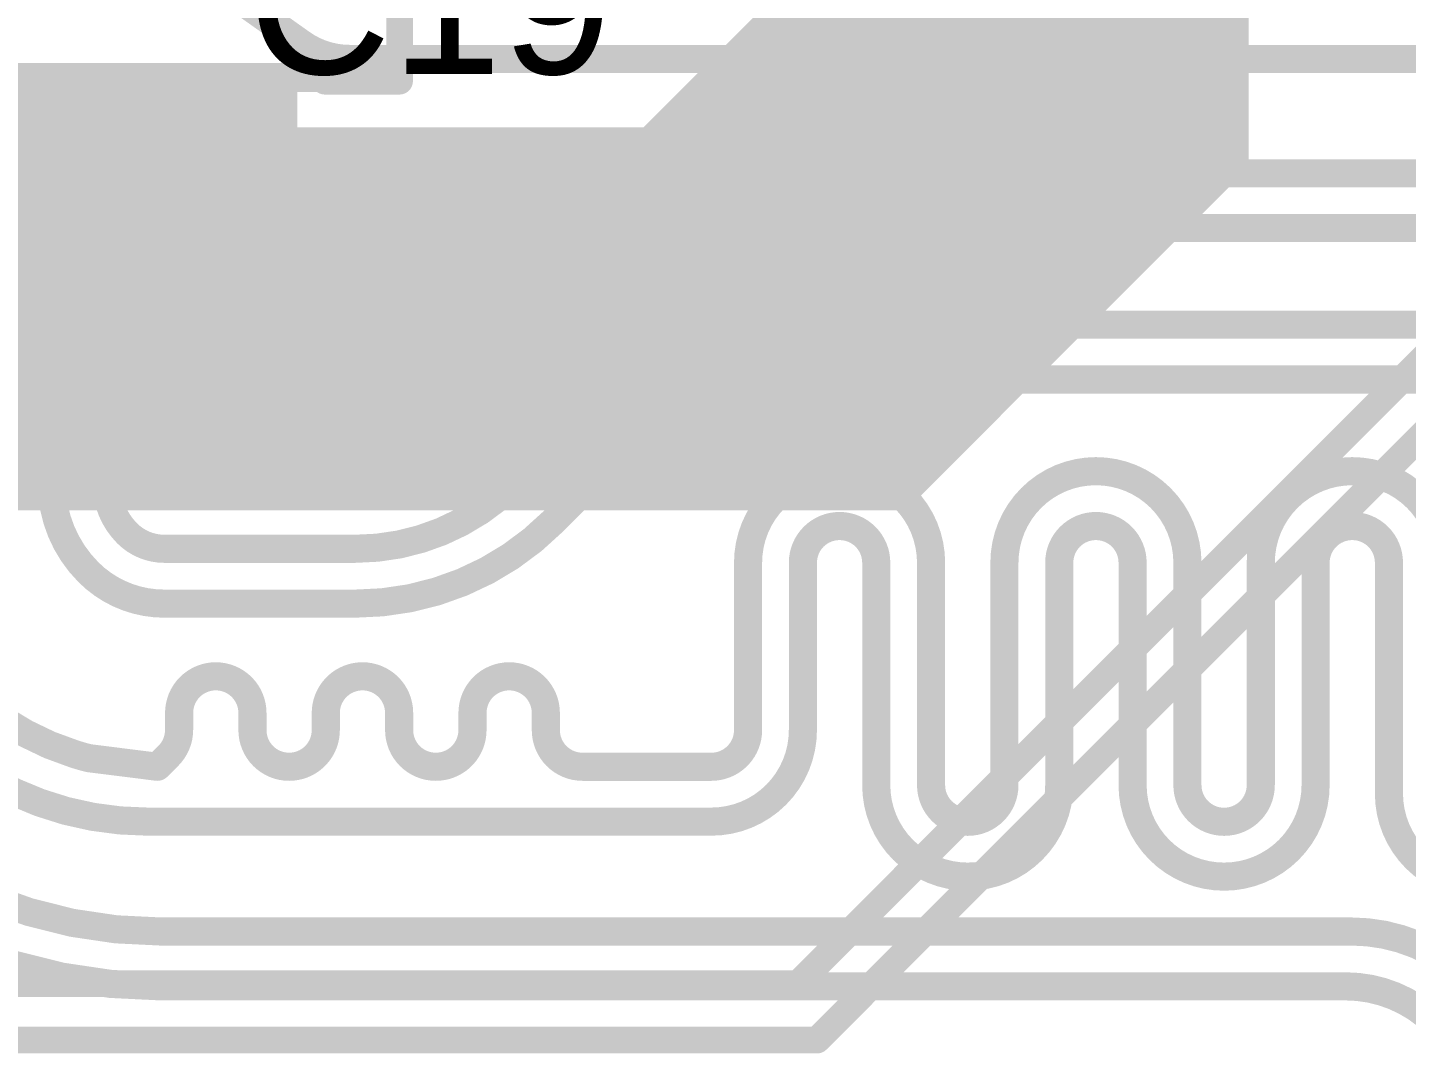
# Model space of a CAD drawing. Header units: inches. Extents: x -0.1 to 94.8, y -0.8 to 67.1.
# Drawn here: x 43.79 to 51.54, y 38.52 to 44.31 of the extents above; entities that cross this region are included whole.
import ezdxf

# ---------------------------------------------------------------- set-up
doc = ezdxf.new("R2010")
doc.units = ezdxf.units.IN
for name, color, linetype in [('Board Layer Stack Bottom Overlay', 54, 'Continuous'), ('Board Layer Stack Bottom Solder', 6, 'Continuous'), ('Bottom Layer', 5, 'Continuous'), ('Bottom Paste', 16, 'Continuous'), ('Mechanical 13', 56, 'Continuous'), ('Top Layer', 1, 'Continuous'), ('Top Overlay', 2, 'Continuous')]:
    doc.layers.add(name, color=color, linetype=linetype)
doc.styles.add('Arial', font='', dxfattribs={"height": 0.2})
doc.styles.get('Arial').set_extended_font_data('Arial')

# ---------------------------------------------------------------- blocks, each defined once
blk = doc.blocks.new('LQFP128_14_14_____________B_103')
at = {"layer": 'Board Layer Stack Bottom Solder'}
for points in [[(4.77340041, -6.8983987), (5.22659991, -6.8983987), (5.22659991, -9.101599779999999), (4.77340041, -9.101599779999999)], [(5.17339961, -6.8983987), (5.62659911, -6.8983987), (5.62659911, -9.101599779999999), (5.17339961, -9.101599779999999)], [(5.573401349999999, -6.8983987), (6.026600849999999, -6.8983987), (6.026600849999999, -9.101599779999999), (5.573401349999999, -9.101599779999999)], [(5.97340055, -6.8983987), (6.426600049999999, -6.8983987), (6.426600049999999, -9.101599779999999), (5.97340055, -9.101599779999999)]]:
    blk.add_hatch(color=6, dxfattribs=at).paths.add_polyline_path(points)
at = {"layer": 'Bottom Layer'}
for points in [[(4.875000409999999, -6.9999987), (5.12499991, -6.9999987), (5.12499991, -8.99999978), (4.875000409999999, -8.99999978)], [(5.27499961, -6.9999987), (5.52499911, -6.9999987), (5.52499911, -8.99999978), (5.27499961, -8.99999978)], [(5.67500135, -6.9999987), (5.92500085, -6.9999987), (5.92500085, -8.99999978), (5.67500135, -8.99999978)], [(6.075000549999999, -6.9999987), (6.32500005, -6.9999987), (6.32500005, -8.99999978), (6.075000549999999, -8.99999978)]]:
    blk.add_hatch(color=5, dxfattribs=at).paths.add_polyline_path(points)
at = {"layer": 'Bottom Paste'}
for points in [[(4.875000409999999, -6.9999987), (5.12499991, -6.9999987), (5.12499991, -8.99999978), (4.875000409999999, -8.99999978)], [(5.27499961, -6.9999987), (5.52499911, -6.9999987), (5.52499911, -8.99999978), (5.27499961, -8.99999978)], [(5.67500135, -6.9999987), (5.92500085, -6.9999987), (5.92500085, -8.99999978), (5.67500135, -8.99999978)], [(6.075000549999999, -6.9999987), (6.32500005, -6.9999987), (6.32500005, -8.99999978), (6.075000549999999, -8.99999978)]]:
    blk.add_hatch(color=16, dxfattribs=at).paths.add_polyline_path(points)
at = {"layer": 'Board Layer Stack Bottom Overlay'}
for points in [[(7.00000124, -7.00000124, 0.1499997, 0.1499997, 0), (7.00000124, -6.579900479999999, 0.1499997, 0.1499997, 0)], [(6.579900479999999, -7.00000124, 0.1499997, 0.1499997, 0), (7.00000124, -7.00000124, 0.1499997, 0.1499997, 0)]]:
    blk.add_lwpolyline(points, format="xyseb", dxfattribs=at)
for points in [[(6.542399919999999, -7.00000124, 0.07499858, 0.07499858, 1), (6.61740104, -7.00000124, 0.07499858, 0.07499858, 1)], [(6.962500679999999, -7.00000124, 0.07499858, 0.07499858, 1), (7.037501799999999, -7.00000124, 0.07499858, 0.07499858, 1)], [(6.962500679999999, -7.00000124, 0.07499858, 0.07499858, 1), (7.037501799999999, -7.00000124, 0.07499858, 0.07499858, 1)]]:
    blk.add_lwpolyline(points, format="xyseb", close=True, dxfattribs=at)
at = {"layer": 'Mechanical 13'}
for points in [[(7.00000124, -7.00000124, 0.11999976, 0.11999976, 0), (7.00000124, 7.00000124, 0.11999976, 0.11999976, 0)], [(-7.00000124, -7.00000124, 0.11999976, 0.11999976, 0), (7.00000124, -7.00000124, 0.11999976, 0.11999976, 0)]]:
    blk.add_lwpolyline(points, format="xyseb", dxfattribs=at)
blk.add_lwpolyline([(6.970001299999999, -7.00000124, 0.05999988, 0.05999988, 1), (7.03000118, -7.00000124, 0.05999988, 0.05999988, 1)], format="xyseb", close=True, dxfattribs=at)
blk.add_lwpolyline([(6.970001299999999, -7.00000124, 0.05999988, 0.05999988, 1), (7.03000118, -7.00000124, 0.05999988, 0.05999988, 1)], format="xyseb", close=True, dxfattribs=at)

msp = doc.modelspace()

# ---------------------------------------------------------------- hatches: boundary and pattern name
at = {"layer": 'Top Layer'}
msp.add_hatch(color=1, dxfattribs=at).paths.add_polyline_path([(50.64999776, 55.75000025999999), (50.64999776, 51.1538728), (50.52527868, 51.07053794), (50.51450908, 51.07499817999999), (50.33548988, 51.07499817999999), (50.17009523999999, 51.00648929999999), (50.04350926, 50.87990332), (49.97500038, 50.71450867999999), (49.97500038, 50.53548948), (50.04350926, 50.37009483999999), (50.17009523999999, 50.24350886), (50.33548988, 50.17499998), (50.51450908, 50.17499998), (50.52527868, 50.17946022), (50.64999776, 50.09612536), (50.64999776, 43.52499296), (48.72500288, 41.60000315999999), (34.10000292, 41.60000315999999), (33.34999934, 40.84999958), (27.89999754, 40.84999958), (27.14999142, 41.60000062), (26.60000268, 41.60000315999999), (16.40000022, 41.60000315999999), (16.40000022, 44.65000214), (21.15000342, 44.65000214), (23.99999772, 47.49999644), (23.99999772, 48.74999648), (27.25000138, 52.00000014), (28.04999724, 51.9999976), (29.92499984, 53.8750002), (29.92499984, 54.60962915999999), (32.14999666, 57.4999993), (33.09999984, 57.49999676), (33.09999984, 56.82499937999999), (32.40000123999999, 55.67499913999999), (32.26265582, 55.46499701999999), (31.91550132, 55.46499701999999), (31.91550132, 55.3099986), (32.09291016, 55.3099986), (32.09291016, 54.7099998), (31.91550132, 54.7099998), (31.91550132, 54.55500138), (31.9999995, 54.55500138), (31.9999995, 53.98089788), (31.93398744, 53.82153065999999), (31.93398744, 53.64251146), (31.9999995, 53.48314423999999), (31.9999995, 52.95000077999999), (32.249999, 52.95000077999999), (32.249999, 52.39999934), (31.9999995, 52.39999934), (31.9999995, 51.93157508), (31.97221952, 51.9037951), (31.90371064, 51.73840045999999), (31.90371064, 51.55938125999999), (31.97221952, 51.39398662), (31.9999995, 51.36620663999999), (31.9999995, 51.16139627999999), (31.96850858, 51.12990536), (31.8999997, 50.96451072), (31.8999997, 50.78549152), (31.95111974, 50.66207799999999), (31.89594586, 50.54481128), (31.86439652, 50.51207575999999), (30.7799994, 50.51207575999999), (30.7799994, 50.33466692), (30.1800006, 50.33466692), (30.1800006, 50.51207575999999), (28.97690166, 50.51207575999999), (28.97690166, 50.18499996), (29.15430796, 50.18499996), (29.15430796, 49.58500116), (28.97690166, 49.58500116), (28.97690166, 49.3124998), (28.68749914, 49.3124998), (27.62499936, 48.25000002), (27.62499936, 45.37499942), (29.74999892, 43.24999986), (33.00000004, 43.24999986), (33.49999904, 43.74999886), (47.24999694, 43.74999886), (48.00000052, 44.50000244), (48.00000052, 48.50132286), (48.15000276, 48.5948736), (48.23419614, 48.5599994), (48.41321534, 48.5599994), (48.57860998, 48.62850828), (48.70519596, 48.75509425999999), (48.77370484, 48.9204889), (48.77370484, 49.09950809999999), (48.70519596, 49.26490274), (48.57860998, 49.39148872), (48.41321534, 49.45999759999999), (48.23419614, 49.45999759999999), (48.15000276, 49.4251234), (48.00000052, 49.51867414), (48.00000052, 50.57647237999999), (48.15000022, 50.63860586), (48.1700967, 50.61850938), (48.3354888, 50.5500005), (48.33970265999999, 50.40000079999999), (48.32500114, 50.36450938), (48.32500114, 50.18549018), (48.39351002, 50.02009554), (48.520096, 49.89350956), (48.68549064, 49.82500068), (48.86450984, 49.82500068), (49.02990448, 49.89350956), (49.15649045999999, 50.02009554), (49.22499934, 50.18549018), (49.22499934, 50.36450938), (49.15649045999999, 50.52990402), (49.02990448, 50.65649), (48.86451238, 50.72499887999999), (48.86029851999999, 50.87499857999999), (48.87500004, 50.91049), (48.87500004, 51.08950919999999), (48.84708543999999, 51.15689794), (48.94731384, 51.30690017999999), (49.13207598, 51.30690017999999), (49.13207598, 52.50999912), (48.95466714, 52.50999912), (48.95466714, 53.10999792), (49.13207598, 53.10999792), (49.13207598, 54.31309685999999), (48.80500018, 54.31309685999999), (48.80500018, 54.13569055999999), (48.20500138, 54.13569055999999), (48.20500138, 54.31309685999999), (48.00000052, 54.31309685999999), (48.00000052, 55.49999822), (46.29998613999999, 57.20000498), (43.70000658, 57.19998974), (43.37500087999999, 57.52499289999999), (43.37499834, 57.82507866), (43.79991493999999, 58.25000033999999), (48.14999006, 58.25000033999999)])

# ---------------------------------------------------------------- linework, layer by layer
at = {"layer": 'Bottom Layer'}
for points in [[(44.90976032, 44.51893814, 0.1580007, 0.1580007, 0), (45.32990426, 44.2211714, 0.1580007, 0.1580007, 0)], [(45.59986308, 44.1350019, 0.1580007, 0.1580007, -0.1557130316764696), (45.32990426, 44.2211714, 0.1580007, 0.1580007, 0)], [(45.59986308, 44.1350019, 0.1580007, 0.1580007, 0), (45.69871226, 44.13499935999999, 0.1580007, 0.1580007, 0)], [(45.6987275, 44.13499935999999, 0.1580007, 0.1580007, 0), (67.8800649, 44.13499935999999, 0.1580007, 0.1580007, 0)], [(45.54454442, 42.64954385999999, 0.1580007, 0.1580007, -0.1987970176672329), (47.5820994, 43.49299911999999, 0.1580007, 0.1580007, 0)], [(47.5820994, 43.49299911999999, 0.1580007, 0.1580007, 0), (50.72244872, 43.49299911999999, 0.1580007, 0.1580007, 0)], [(50.72244872, 43.49299911999999, 0.1580007, 0.1580007, 0), (59.87908013999999, 43.4929915, 0.1580007, 0.1580007, 0)], [(45.78604508, 42.44104796, 0.1580007, 0.1580007, -0.198912367379658), (47.58209685999999, 43.18499618, 0.1580007, 0.1580007, 0)], [(47.58209685999999, 43.18499618, 0.1580007, 0.1580007, 0), (59.87908013999999, 43.18499618, 0.1580007, 0.1580007, 0)], [(43.88000114, 41.99605266, 0.1580007, 0.1580007, 0), (43.88000114, 43.01000034, 0.1580007, 0.1580007, 0)], [(44.28000034, 41.99605266, 0.1580007, 0.1580007, 0), (44.28000034, 43.01000034, 0.1580007, 0.1580007, 0)], [(44.68000207999999, 42.06110714, 0.1580007, 0.1580007, 0), (44.68000207999999, 43.01000034, 0.1580007, 0.1580007, 0)], [(45.08000128, 43.01000034, 0.1580007, 0.1580007, 0), (45.12690238, 42.4418125, 0.1580007, 0.1580007, 0)], [(45.38288104, 42.48788047999999, 0.1580007, 0.1580007, 0), (45.54364018, 42.64863962, 0.1580007, 0.1580007, 0)], [(45.54364018, 42.64863962, 0.1580007, 0.1580007, -0.0001108974087407955), (45.54454442, 42.64954385999999, 0.1580007, 0.1580007, 0)], [(46.88833649999999, 42.11833334, 0.1580007, 0.1580007, -0.198912367379658), (48.15500148, 42.64300335999999, 0.1580007, 0.1580007, 0)], [(48.15500148, 42.64300335999999, 0.1580007, 0.1580007, 0), (54.20499954, 42.64300335999999, 0.1580007, 0.1580007, 0)], [(45.38288104, 42.48788047999999, 0.1580007, 0.1580007, -0.1984249561140742), (45.27136742, 42.4418125, 0.1580007, 0.1580007, 0)], [(45.12690238, 42.4418125, 0.1580007, 0.1580007, 0), (45.27136742, 42.4418125, 0.1580007, 0.1580007, 0)], [(45.70499876, 42.36000164, 0.1580007, 0.1580007, 0), (45.78604508, 42.44104796, 0.1580007, 0.1580007, 0)], [(45.61478558, 42.269791, 0.1580007, 0.1580007, 0), (45.70499622, 42.36000164, 0.1580007, 0.1580007, 0)], [(45.70499622, 42.36000164, 0.1580007, 0.1580007, 0), (45.70499876, 42.36000164, 0.1580007, 0.1580007, 0)], [(47.1061288, 41.90054611999999, 0.1580007, 0.1580007, -0.198912052697206), (48.15500148, 42.33500296, 0.1580007, 0.1580007, 0)], [(48.15500148, 42.33500296, 0.1580007, 0.1580007, 0), (54.20499954, 42.33500296, 0.1580007, 0.1580007, 0)], [(45.51288078, 42.18082749999999, 0.1580007, 0.1580007, 0), (45.60184428, 42.269791, 0.1580007, 0.1580007, 0)], [(45.60184428, 42.269791, 0.1580007, 0.1580007, 0), (45.61478558, 42.269791, 0.1580007, 0.1580007, 0)], [(45.43490277999999, 42.04458952, 0.1580007, 0.1580007, -0.2659403788407559), (45.51287824, 42.18082496, 0.1580007, 0.1580007, 0)], [(45.51287824, 42.18082496, 0.1580007, 0.1580007, 0), (45.51288078, 42.18082749999999, 0.1580007, 0.1580007, 0)], [(44.70387046, 41.97760464, 0.1580007, 0.1580007, -0.1401108446111798), (44.68000207999999, 42.06110714, 0.1580007, 0.1580007, 0)], [(46.52429354, 41.75429038, 0.1580007, 0.1580007, 0), (46.88833649999999, 42.11833334, 0.1580007, 0.1580007, 0)], [(43.92600054, 41.88500131999999, 0.1580007, 0.1580007, -0.1989123673796691), (43.88000114, 41.99605266, 0.1580007, 0.1580007, 0)], [(44.28000034, 41.99605266, 0.1580007, 0.1580007, -0.1989123673796691), (44.23400093999999, 41.88500131999999, 0.1580007, 0.1580007, 0)], [(45.43490277999999, 42.0099998, 0.1580007, 0.1580007, -0.4142135623730951), (45.20590146, 41.78099847999999, 0.1580007, 0.1580007, 0)], [(45.43490277999999, 42.0099998, 0.1580007, 0.1580007, 0), (45.43490277999999, 42.04458952, 0.1580007, 0.1580007, 0)], [(44.70430988, 41.97689597999999, 0.1580007, 0.1580007, -0.001318060475692131), (44.70386792, 41.9776021, 0.1580007, 0.1580007, 0)], [(44.70430734, 41.97689597999999, 0.1580007, 0.1580007, 0), (44.76033211999999, 41.88795026, 0.1580007, 0.1580007, 0)], [(43.92600054, 41.75141001999999, 0.1580007, 0.1580007, 0), (43.92600054, 41.88500131999999, 0.1580007, 0.1580007, 0)], [(44.23400093999999, 41.75141256, 0.1580007, 0.1580007, 0), (44.23400093999999, 41.88500131999999, 0.1580007, 0.1580007, 0)], [(44.9541011, 41.78099847999999, 0.1580007, 0.1580007, -0.2576604595895414), (44.76033466, 41.88795026, 0.1580007, 0.1580007, 0)], [(46.7420833, 41.53650062, 0.1580007, 0.1580007, 0), (47.1061288, 41.90054611999999, 0.1580007, 0.1580007, 0)], [(44.13265747999999, 41.2524956, 0.1580007, 0.1580007, -0.1989123673796556), (43.92600054, 41.75141001999999, 0.1580007, 0.1580007, 0)], [(44.35044723999999, 41.47028536, 0.1580007, 0.1580007, -0.1989123673796536), (44.23400093999999, 41.75141256, 0.1580007, 0.1580007, 0)], [(44.9541011, 41.78099847999999, 0.1580007, 0.1580007, 0), (45.20590146, 41.78099847999999, 0.1580007, 0.1580007, 0)], [(46.524291, 41.75429038, 0.1580007, 0.1580007, -0.198912367379658), (45.63048532, 41.38406251999999, 0.1580007, 0.1580007, 0)], [(47.83776056, 41.30595752, 0.1580007, 0.1580007, -0.9999999999999999), (48.86575952, 41.30595752, 0.1580007, 0.1580007, 0)], [(49.27775767999999, 41.30595752, 0.1580007, 0.1580007, -0.9999999999999999), (50.30575664, 41.30595752, 0.1580007, 0.1580007, 0)], [(50.71775479999999, 41.30595752, 0.1580007, 0.1580007, -0.9999999999999999), (51.74575376, 41.30595752, 0.1580007, 0.1580007, 0)], [(46.74208584, 41.53650062, 0.1580007, 0.1580007, -0.198912367379658), (45.63048532, 41.07606212, 0.1580007, 0.1580007, 0)], [(44.55860786, 41.38406251999999, 0.1580007, 0.1580007, -0.198912367379658), (44.35044723999999, 41.47028536, 0.1580007, 0.1580007, 0)], [(48.14576096, 41.30595752, 0.1580007, 0.1580007, -0.9999999999999999), (48.55775911999999, 41.30595752, 0.1580007, 0.1580007, 0)], [(49.58575808, 41.30595752, 0.1580007, 0.1580007, -0.9999999999999999), (49.99775623999999, 41.30595752, 0.1580007, 0.1580007, 0)], [(51.02575519999999, 41.30595752, 0.1580007, 0.1580007, -0.9999999999999999), (51.43775336, 41.30595752, 0.1580007, 0.1580007, 0)], [(44.55860786, 41.38406251999999, 0.1580007, 0.1580007, 0), (45.63048532, 41.38406251999999, 0.1580007, 0.1580007, 0)], [(47.83776056, 40.36600004, 0.1580007, 0.1580007, 0), (47.83776056, 41.30595752, 0.1580007, 0.1580007, 0)], [(48.14576096, 40.36600004, 0.1580007, 0.1580007, 0), (48.14576096, 41.30595752, 0.1580007, 0.1580007, 0)], [(48.55775911999999, 40.05699887999999, 0.1580007, 0.1580007, 0), (48.55775911999999, 41.30595752, 0.1580007, 0.1580007, 0)], [(48.86575952, 40.05699887999999, 0.1580007, 0.1580007, 0), (48.86575952, 41.30595752, 0.1580007, 0.1580007, 0)], [(49.27775767999999, 40.05699887999999, 0.1580007, 0.1580007, 0), (49.27775767999999, 41.30595752, 0.1580007, 0.1580007, 0)], [(49.58575808, 40.05699887999999, 0.1580007, 0.1580007, 0), (49.58575808, 41.30595752, 0.1580007, 0.1580007, 0)], [(49.99775623999999, 40.05699887999999, 0.1580007, 0.1580007, 0), (49.99775623999999, 41.30595752, 0.1580007, 0.1580007, 0)], [(50.30575664, 40.05699887999999, 0.1580007, 0.1580007, 0), (50.30575664, 41.30595752, 0.1580007, 0.1580007, 0)], [(50.71775479999999, 40.05699887999999, 0.1580007, 0.1580007, 0), (50.71775479999999, 41.30595752, 0.1580007, 0.1580007, 0)], [(51.02575519999999, 40.05699887999999, 0.1580007, 0.1580007, 0), (51.02575519999999, 41.30595752, 0.1580007, 0.1580007, 0)], [(51.43775336, 40.00910464, 0.1580007, 0.1580007, 0), (51.43775336, 41.30595752, 0.1580007, 0.1580007, 0)], [(44.55860532, 41.07606212, 0.1580007, 0.1580007, -0.198912367379658), (44.13265747999999, 41.2524956, 0.1580007, 0.1580007, 0)], [(44.55860532, 41.07606212, 0.1580007, 0.1580007, 0), (45.63048532, 41.07606212, 0.1580007, 0.1580007, 0)], [(44.6417319, 40.46200188, 0.1580007, 0.1580007, -0.4142135623730951), (44.84773097999999, 40.66800096, 0.1580007, 0.1580007, 0)], [(44.84773097999999, 40.66800096, 0.1580007, 0.1580007, 0), (44.84773352, 40.66800096, 0.1580007, 0.1580007, 0)], [(44.84773352, 40.66800096, 0.1580007, 0.1580007, -0.4142135623730951), (45.0537326, 40.46200188, 0.1580007, 0.1580007, 0)], [(45.4657333, 40.46200188, 0.1580007, 0.1580007, -0.4142135623730951), (45.67173238, 40.66800096, 0.1580007, 0.1580007, 0)], [(45.67173238, 40.66800096, 0.1580007, 0.1580007, 0), (45.67173492, 40.66800096, 0.1580007, 0.1580007, 0)], [(45.67173492, 40.66800096, 0.1580007, 0.1580007, -0.4142135623730951), (45.877734, 40.46200188, 0.1580007, 0.1580007, 0)], [(46.2897347, 40.46200188, 0.1580007, 0.1580007, -0.4142135623730951), (46.49573377999999, 40.66800096, 0.1580007, 0.1580007, 0)], [(46.49573377999999, 40.66800096, 0.1580007, 0.1580007, 0), (46.49573632, 40.66800096, 0.1580007, 0.1580007, 0)], [(46.49573632, 40.66800096, 0.1580007, 0.1580007, -0.4142135623730951), (46.7017354, 40.46200188, 0.1580007, 0.1580007, 0)], [(44.05499952, 40.23089998, 0.1580007, 0.1580007, -0.1212381786018153), (43.41769066, 40.61647452, 0.1580007, 0.1580007, 0)], [(44.6417319, 40.36730306, 0.1580007, 0.1580007, 0), (44.6417319, 40.46200188, 0.1580007, 0.1580007, 0)], [(45.0537326, 40.36600004, 0.1580007, 0.1580007, 0), (45.0537326, 40.46200188, 0.1580007, 0.1580007, 0)], [(45.4657333, 40.36600004, 0.1580007, 0.1580007, 0), (45.4657333, 40.46200188, 0.1580007, 0.1580007, 0)], [(45.877734, 40.36600004, 0.1580007, 0.1580007, 0), (45.877734, 40.46200188, 0.1580007, 0.1580007, 0)], [(46.2897347, 40.36600004, 0.1580007, 0.1580007, 0), (46.2897347, 40.46200188, 0.1580007, 0.1580007, 0)], [(46.7017354, 40.36600004, 0.1580007, 0.1580007, 0), (46.7017354, 40.46200188, 0.1580007, 0.1580007, 0)], [(44.46410716, 39.85199802, 0.1580007, 0.1580007, -0.1989132857022074), (43.21142234, 40.37086668, 0.1580007, 0.1580007, 0)], [(44.6417319, 40.36730306, 0.1580007, 0.1580007, -0.198912367379658), (44.58139674, 40.22163914, 0.1580007, 0.1580007, 0)], [(45.25973168, 40.16000096, 0.1580007, 0.1580007, -0.4142135623730951), (45.0537326, 40.36600004, 0.1580007, 0.1580007, 0)], [(45.4657333, 40.36600004, 0.1580007, 0.1580007, -0.4142135623730951), (45.25973422, 40.16000096, 0.1580007, 0.1580007, 0)], [(46.08373308, 40.16000096, 0.1580007, 0.1580007, -0.4142135623730951), (45.877734, 40.36600004, 0.1580007, 0.1580007, 0)], [(46.2897347, 40.36600004, 0.1580007, 0.1580007, -0.4142135623730951), (46.08373562, 40.16000096, 0.1580007, 0.1580007, 0)], [(46.90773447999999, 40.16000096, 0.1580007, 0.1580007, -0.4142135623730951), (46.7017354, 40.36600004, 0.1580007, 0.1580007, 0)], [(47.83776056, 40.36600004, 0.1580007, 0.1580007, -0.4142135623730951), (47.63176147999999, 40.16000096, 0.1580007, 0.1580007, 0)], [(48.14576096, 40.36600004, 0.1580007, 0.1580007, -0.4142135623730951), (47.63176147999999, 39.85200055999999, 0.1580007, 0.1580007, 0)], [(44.13401383999999, 40.20848448, 0.1580007, 0.1580007, -0.01317799860194602), (44.0549919, 40.23090252, 0.1580007, 0.1580007, 0)], [(44.13400114, 40.20848448, 0.1580007, 0.1580007, 0), (44.51975602, 40.15999841999999, 0.1580007, 0.1580007, 0)], [(44.51975602, 40.15999841999999, 0.1580007, 0.1580007, 0), (44.58139674, 40.22163914, 0.1580007, 0.1580007, 0)], [(45.25973168, 40.16000096, 0.1580007, 0.1580007, 0), (45.25973422, 40.16000096, 0.1580007, 0.1580007, 0)], [(46.08373308, 40.16000096, 0.1580007, 0.1580007, 0), (46.08373562, 40.16000096, 0.1580007, 0.1580007, 0)], [(46.90773447999999, 40.16000096, 0.1580007, 0.1580007, 0), (47.39874949999999, 40.16000096, 0.1580007, 0.1580007, 0)], [(47.39874949999999, 40.16000096, 0.1580007, 0.1580007, 0), (47.63176147999999, 40.16000096, 0.1580007, 0.1580007, 0)], [(49.58575808, 40.05699887999999, 0.1580007, 0.1580007, -0.9999999999999999), (48.55775911999999, 40.05699887999999, 0.1580007, 0.1580007, 0)], [(49.27775767999999, 40.05699887999999, 0.1580007, 0.1580007, -0.9999999999999999), (48.86575952, 40.05699887999999, 0.1580007, 0.1580007, 0)], [(51.02575519999999, 40.05699887999999, 0.1580007, 0.1580007, -0.9999999999999999), (49.99775623999999, 40.05699887999999, 0.1580007, 0.1580007, 0)], [(50.71775479999999, 40.05699887999999, 0.1580007, 0.1580007, -0.9999999999999999), (50.30575664, 40.05699887999999, 0.1580007, 0.1580007, 0)], [(44.53610854, 39.234999, 0.1580007, 0.1580007, -0.198912367379658), (42.74005676, 39.97894721999999, 0.1580007, 0.1580007, 0)], [(52.46575232, 40.00910464, 0.1580007, 0.1580007, -0.9999999999999999), (51.43775336, 40.00910464, 0.1580007, 0.1580007, 0)], [(44.46410716, 39.85199802, 0.1580007, 0.1580007, 0), (44.46410969999999, 39.85200055999999, 0.1580007, 0.1580007, 0)], [(44.46410969999999, 39.85200055999999, 0.1580007, 0.1580007, 0), (47.39874949999999, 39.85200055999999, 0.1580007, 0.1580007, 0)], [(47.39874949999999, 39.85200055999999, 0.1580007, 0.1580007, 0), (47.63176147999999, 39.85200055999999, 0.1580007, 0.1580007, 0)], [(44.53611108, 38.9269986, 0.1580007, 0.1580007, -0.198912367379658), (42.52226954, 39.76116, 0.1580007, 0.1580007, 0)], [(44.53610854, 39.234999, 0.1580007, 0.1580007, 0), (51.22455591999999, 39.234999, 0.1580007, 0.1580007, 0)], [(51.22455591999999, 39.234999, 0.1580007, 0.1580007, 0), (51.22667173999999, 39.23499646, 0.1580007, 0.1580007, 0)], [(51.22667173999999, 39.234999, 0.1580007, 0.1580007, -0.1986883610222776), (51.89635798, 38.95746844, 0.1580007, 0.1580007, 0)], [(44.83210235999999, 38.18500109999999, 0.1580007, 0.1580007, -0.1987776437168796), (42.52511433999999, 39.13988362, 0.1580007, 0.1580007, 0)], [(44.83210235999999, 37.8770007, 0.1580007, 0.1580007, -0.1987779998773355), (42.30743634, 38.92197956, 0.1580007, 0.1580007, 0)], [(44.53611108, 38.9269986, 0.1580007, 0.1580007, 0), (51.19447215999999, 38.92699605999999, 0.1580007, 0.1580007, 0)], [(51.1944747, 38.92699605999999, 0.1580007, 0.1580007, -0.197790070464081), (51.69890346, 38.71933074, 0.1580007, 0.1580007, 0)]]:
    msp.add_lwpolyline(points, format="xyseb", dxfattribs=at)
for points in [[(45.29040472, 44.2211714, 0.07899908, 0.07899908, 1), (45.3694038, 44.2211714, 0.07899908, 0.07899908, 1)], [(45.29040472, 44.2211714, 0.07899908, 0.07899908, 1), (45.3694038, 44.2211714, 0.07899908, 0.07899908, 1)], [(45.56036354, 44.1350019, 0.07899908, 0.07899908, 1), (45.63936262, 44.1350019, 0.07899908, 0.07899908, 1)], [(45.56036354, 44.1350019, 0.07899908, 0.07899908, 1), (45.63936262, 44.1350019, 0.07899908, 0.07899908, 1)], [(45.65921272, 44.13499935999999, 0.07899908, 0.07899908, 1), (45.73821179999999, 44.13499935999999, 0.07899908, 0.07899908, 1)], [(45.65922796, 44.13499935999999, 0.07899908, 0.07899908, 1), (45.73822704, 44.13499935999999, 0.07899908, 0.07899908, 1)], [(47.54259986, 43.49299911999999, 0.07899908, 0.07899908, 1), (47.62159894, 43.49299911999999, 0.07899908, 0.07899908, 1)], [(47.54259986, 43.49299911999999, 0.07899908, 0.07899908, 1), (47.62159894, 43.49299911999999, 0.07899908, 0.07899908, 1)], [(50.68294918, 43.49299911999999, 0.07899908, 0.07899908, 1), (50.76194826, 43.49299911999999, 0.07899908, 0.07899908, 1)], [(50.68294918, 43.49299911999999, 0.07899908, 0.07899908, 1), (50.76194826, 43.49299911999999, 0.07899908, 0.07899908, 1)], [(47.54259732, 43.18499618, 0.07899908, 0.07899908, 1), (47.62159639999999, 43.18499618, 0.07899908, 0.07899908, 1)], [(47.54259732, 43.18499618, 0.07899908, 0.07899908, 1), (47.62159639999999, 43.18499618, 0.07899908, 0.07899908, 1)], [(43.8405016, 43.01000034, 0.07899908, 0.07899908, 1), (43.91950068, 43.01000034, 0.07899908, 0.07899908, 1)], [(44.2405008, 43.01000034, 0.07899908, 0.07899908, 1), (44.31949988, 43.01000034, 0.07899908, 0.07899908, 1)], [(44.64050253999999, 43.01000034, 0.07899908, 0.07899908, 1), (44.71950162, 43.01000034, 0.07899908, 0.07899908, 1)], [(45.04050174, 43.01000034, 0.07899908, 0.07899908, 1), (45.11950082, 43.01000034, 0.07899908, 0.07899908, 1)], [(45.50414064, 42.64863962, 0.07899908, 0.07899908, 1), (45.58313972, 42.64863962, 0.07899908, 0.07899908, 1)], [(45.50414064, 42.64863962, 0.07899908, 0.07899908, 1), (45.58313972, 42.64863962, 0.07899908, 0.07899908, 1)], [(45.50504488, 42.64954385999999, 0.07899908, 0.07899908, 1), (45.58404396, 42.64954385999999, 0.07899908, 0.07899908, 1)], [(45.50504488, 42.64954385999999, 0.07899908, 0.07899908, 1), (45.58404396, 42.64954385999999, 0.07899908, 0.07899908, 1)], [(48.11550193999999, 42.64300335999999, 0.07899908, 0.07899908, 1), (48.19450102, 42.64300335999999, 0.07899908, 0.07899908, 1)], [(48.11550193999999, 42.64300335999999, 0.07899908, 0.07899908, 1), (48.19450102, 42.64300335999999, 0.07899908, 0.07899908, 1)], [(45.3433815, 42.48788047999999, 0.07899908, 0.07899908, 1), (45.42238058, 42.48788047999999, 0.07899908, 0.07899908, 1)], [(45.3433815, 42.48788047999999, 0.07899908, 0.07899908, 1), (45.42238058, 42.48788047999999, 0.07899908, 0.07899908, 1)], [(45.08740284, 42.4418125, 0.07899908, 0.07899908, 1), (45.16640192, 42.4418125, 0.07899908, 0.07899908, 1)], [(45.08740284, 42.4418125, 0.07899908, 0.07899908, 1), (45.16640192, 42.4418125, 0.07899908, 0.07899908, 1)], [(45.23186788, 42.4418125, 0.07899908, 0.07899908, 1), (45.31086696, 42.4418125, 0.07899908, 0.07899908, 1)], [(45.23186788, 42.4418125, 0.07899908, 0.07899908, 1), (45.31086696, 42.4418125, 0.07899908, 0.07899908, 1)], [(45.74654554, 42.44104796, 0.07899908, 0.07899908, 1), (45.82554462, 42.44104796, 0.07899908, 0.07899908, 1)], [(45.74654554, 42.44104796, 0.07899908, 0.07899908, 1), (45.82554462, 42.44104796, 0.07899908, 0.07899908, 1)], [(45.66549668, 42.36000164, 0.07899908, 0.07899908, 1), (45.74449576, 42.36000164, 0.07899908, 0.07899908, 1)], [(45.66549668, 42.36000164, 0.07899908, 0.07899908, 1), (45.74449576, 42.36000164, 0.07899908, 0.07899908, 1)], [(45.66549922, 42.36000164, 0.07899908, 0.07899908, 1), (45.7444983, 42.36000164, 0.07899908, 0.07899908, 1)], [(45.66549922, 42.36000164, 0.07899908, 0.07899908, 1), (45.7444983, 42.36000164, 0.07899908, 0.07899908, 1)], [(48.11550193999999, 42.33500296, 0.07899908, 0.07899908, 1), (48.19450102, 42.33500296, 0.07899908, 0.07899908, 1)], [(48.11550193999999, 42.33500296, 0.07899908, 0.07899908, 1), (48.19450102, 42.33500296, 0.07899908, 0.07899908, 1)], [(45.56234474, 42.269791, 0.07899908, 0.07899908, 1), (45.64134382, 42.269791, 0.07899908, 0.07899908, 1)], [(45.56234474, 42.269791, 0.07899908, 0.07899908, 1), (45.64134382, 42.269791, 0.07899908, 0.07899908, 1)], [(45.57528603999999, 42.269791, 0.07899908, 0.07899908, 1), (45.65428512, 42.269791, 0.07899908, 0.07899908, 1)], [(45.57528603999999, 42.269791, 0.07899908, 0.07899908, 1), (45.65428512, 42.269791, 0.07899908, 0.07899908, 1)], [(45.4733787, 42.18082496, 0.07899908, 0.07899908, 1), (45.55237778, 42.18082496, 0.07899908, 0.07899908, 1)], [(45.4733787, 42.18082496, 0.07899908, 0.07899908, 1), (45.55237778, 42.18082496, 0.07899908, 0.07899908, 1)], [(45.47338124, 42.18082749999999, 0.07899908, 0.07899908, 1), (45.55238032, 42.18082749999999, 0.07899908, 0.07899908, 1)], [(45.47338124, 42.18082749999999, 0.07899908, 0.07899908, 1), (45.55238032, 42.18082749999999, 0.07899908, 0.07899908, 1)], [(44.64050253999999, 42.06110714, 0.07899908, 0.07899908, 1), (44.71950162, 42.06110714, 0.07899908, 0.07899908, 1)], [(44.64050253999999, 42.06110714, 0.07899908, 0.07899908, 1), (44.71950162, 42.06110714, 0.07899908, 0.07899908, 1)], [(46.84883695999999, 42.11833334, 0.07899908, 0.07899908, 1), (46.92783604, 42.11833334, 0.07899908, 0.07899908, 1)], [(46.84883695999999, 42.11833334, 0.07899908, 0.07899908, 1), (46.92783604, 42.11833334, 0.07899908, 0.07899908, 1)], [(43.8405016, 41.99605266, 0.07899908, 0.07899908, 1), (43.91950068, 41.99605266, 0.07899908, 0.07899908, 1)], [(43.8405016, 41.99605266, 0.07899908, 0.07899908, 1), (43.91950068, 41.99605266, 0.07899908, 0.07899908, 1)], [(44.2405008, 41.99605266, 0.07899908, 0.07899908, 1), (44.31949988, 41.99605266, 0.07899908, 0.07899908, 1)], [(44.2405008, 41.99605266, 0.07899908, 0.07899908, 1), (44.31949988, 41.99605266, 0.07899908, 0.07899908, 1)], [(45.39540323999999, 42.04458952, 0.07899908, 0.07899908, 1), (45.47440232, 42.04458952, 0.07899908, 0.07899908, 1)], [(45.39540323999999, 42.04458952, 0.07899908, 0.07899908, 1), (45.47440232, 42.04458952, 0.07899908, 0.07899908, 1)], [(45.39540323999999, 42.0099998, 0.07899908, 0.07899908, 1), (45.47440232, 42.0099998, 0.07899908, 0.07899908, 1)], [(45.39540323999999, 42.0099998, 0.07899908, 0.07899908, 1), (45.47440232, 42.0099998, 0.07899908, 0.07899908, 1)], [(44.66436838, 41.9776021, 0.07899908, 0.07899908, 1), (44.74336745999999, 41.9776021, 0.07899908, 0.07899908, 1)], [(44.66437092, 41.97760464, 0.07899908, 0.07899908, 1), (44.74337, 41.97760464, 0.07899908, 0.07899908, 1)], [(44.6648078, 41.97689597999999, 0.07899908, 0.07899908, 1), (44.74380687999999, 41.97689597999999, 0.07899908, 0.07899908, 1)], [(44.66481034, 41.97689597999999, 0.07899908, 0.07899908, 1), (44.74380942, 41.97689597999999, 0.07899908, 0.07899908, 1)], [(43.886501, 41.88500131999999, 0.07899908, 0.07899908, 1), (43.96550008, 41.88500131999999, 0.07899908, 0.07899908, 1)], [(43.886501, 41.88500131999999, 0.07899908, 0.07899908, 1), (43.96550008, 41.88500131999999, 0.07899908, 0.07899908, 1)], [(44.1945014, 41.88500131999999, 0.07899908, 0.07899908, 1), (44.27350048, 41.88500131999999, 0.07899908, 0.07899908, 1)], [(44.1945014, 41.88500131999999, 0.07899908, 0.07899908, 1), (44.27350048, 41.88500131999999, 0.07899908, 0.07899908, 1)], [(44.72083257999999, 41.88795026, 0.07899908, 0.07899908, 1), (44.79983166, 41.88795026, 0.07899908, 0.07899908, 1)], [(44.72083512, 41.88795026, 0.07899908, 0.07899908, 1), (44.7998342, 41.88795026, 0.07899908, 0.07899908, 1)], [(47.06662926, 41.90054611999999, 0.07899908, 0.07899908, 1), (47.14562833999999, 41.90054611999999, 0.07899908, 0.07899908, 1)], [(47.06662926, 41.90054611999999, 0.07899908, 0.07899908, 1), (47.14562833999999, 41.90054611999999, 0.07899908, 0.07899908, 1)], [(43.886501, 41.75141001999999, 0.07899908, 0.07899908, 1), (43.96550008, 41.75141001999999, 0.07899908, 0.07899908, 1)], [(43.886501, 41.75141001999999, 0.07899908, 0.07899908, 1), (43.96550008, 41.75141001999999, 0.07899908, 0.07899908, 1)], [(44.1945014, 41.75141256, 0.07899908, 0.07899908, 1), (44.27350048, 41.75141256, 0.07899908, 0.07899908, 1)], [(44.1945014, 41.75141256, 0.07899908, 0.07899908, 1), (44.27350048, 41.75141256, 0.07899908, 0.07899908, 1)], [(44.91460156, 41.78099847999999, 0.07899908, 0.07899908, 1), (44.99360064, 41.78099847999999, 0.07899908, 0.07899908, 1)], [(44.91460156, 41.78099847999999, 0.07899908, 0.07899908, 1), (44.99360064, 41.78099847999999, 0.07899908, 0.07899908, 1)], [(45.16640192, 41.78099847999999, 0.07899908, 0.07899908, 1), (45.24540099999999, 41.78099847999999, 0.07899908, 0.07899908, 1)], [(45.16640192, 41.78099847999999, 0.07899908, 0.07899908, 1), (45.24540099999999, 41.78099847999999, 0.07899908, 0.07899908, 1)], [(46.48479146, 41.75429038, 0.07899908, 0.07899908, 1), (46.56379053999999, 41.75429038, 0.07899908, 0.07899908, 1)], [(46.48479399999999, 41.75429038, 0.07899908, 0.07899908, 1), (46.56379308, 41.75429038, 0.07899908, 0.07899908, 1)], [(46.70258376, 41.53650062, 0.07899908, 0.07899908, 1), (46.78158284, 41.53650062, 0.07899908, 0.07899908, 1)], [(46.7025863, 41.53650062, 0.07899908, 0.07899908, 1), (46.78158538, 41.53650062, 0.07899908, 0.07899908, 1)], [(44.3109477, 41.47028536, 0.07899908, 0.07899908, 1), (44.38994678, 41.47028536, 0.07899908, 0.07899908, 1)], [(44.3109477, 41.47028536, 0.07899908, 0.07899908, 1), (44.38994678, 41.47028536, 0.07899908, 0.07899908, 1)], [(44.51910832, 41.38406251999999, 0.07899908, 0.07899908, 1), (44.5981074, 41.38406251999999, 0.07899908, 0.07899908, 1)], [(44.51910832, 41.38406251999999, 0.07899908, 0.07899908, 1), (44.5981074, 41.38406251999999, 0.07899908, 0.07899908, 1)], [(45.59098578, 41.38406251999999, 0.07899908, 0.07899908, 1), (45.66998486, 41.38406251999999, 0.07899908, 0.07899908, 1)], [(45.59098578, 41.38406251999999, 0.07899908, 0.07899908, 1), (45.66998486, 41.38406251999999, 0.07899908, 0.07899908, 1)], [(47.79826102, 41.30595752, 0.07899908, 0.07899908, 1), (47.87726009999999, 41.30595752, 0.07899908, 0.07899908, 1)], [(47.79826102, 41.30595752, 0.07899908, 0.07899908, 1), (47.87726009999999, 41.30595752, 0.07899908, 0.07899908, 1)], [(48.10626142, 41.30595752, 0.07899908, 0.07899908, 1), (48.1852605, 41.30595752, 0.07899908, 0.07899908, 1)], [(48.10626142, 41.30595752, 0.07899908, 0.07899908, 1), (48.1852605, 41.30595752, 0.07899908, 0.07899908, 1)], [(48.51825957999999, 41.30595752, 0.07899908, 0.07899908, 1), (48.59725865999999, 41.30595752, 0.07899908, 0.07899908, 1)], [(48.51825957999999, 41.30595752, 0.07899908, 0.07899908, 1), (48.59725865999999, 41.30595752, 0.07899908, 0.07899908, 1)], [(48.82625998, 41.30595752, 0.07899908, 0.07899908, 1), (48.90525906, 41.30595752, 0.07899908, 0.07899908, 1)], [(48.82625998, 41.30595752, 0.07899908, 0.07899908, 1), (48.90525906, 41.30595752, 0.07899908, 0.07899908, 1)], [(49.23825813999999, 41.30595752, 0.07899908, 0.07899908, 1), (49.31725721999999, 41.30595752, 0.07899908, 0.07899908, 1)], [(49.23825813999999, 41.30595752, 0.07899908, 0.07899908, 1), (49.31725721999999, 41.30595752, 0.07899908, 0.07899908, 1)], [(49.54625854, 41.30595752, 0.07899908, 0.07899908, 1), (49.62525762, 41.30595752, 0.07899908, 0.07899908, 1)], [(49.54625854, 41.30595752, 0.07899908, 0.07899908, 1), (49.62525762, 41.30595752, 0.07899908, 0.07899908, 1)], [(49.95825669999999, 41.30595752, 0.07899908, 0.07899908, 1), (50.03725578, 41.30595752, 0.07899908, 0.07899908, 1)], [(49.95825669999999, 41.30595752, 0.07899908, 0.07899908, 1), (50.03725578, 41.30595752, 0.07899908, 0.07899908, 1)], [(50.2662571, 41.30595752, 0.07899908, 0.07899908, 1), (50.34525618, 41.30595752, 0.07899908, 0.07899908, 1)], [(50.2662571, 41.30595752, 0.07899908, 0.07899908, 1), (50.34525618, 41.30595752, 0.07899908, 0.07899908, 1)], [(50.67825525999999, 41.30595752, 0.07899908, 0.07899908, 1), (50.75725434, 41.30595752, 0.07899908, 0.07899908, 1)], [(50.67825525999999, 41.30595752, 0.07899908, 0.07899908, 1), (50.75725434, 41.30595752, 0.07899908, 0.07899908, 1)], [(50.98625566, 41.30595752, 0.07899908, 0.07899908, 1), (51.06525473999999, 41.30595752, 0.07899908, 0.07899908, 1)], [(50.98625566, 41.30595752, 0.07899908, 0.07899908, 1), (51.06525473999999, 41.30595752, 0.07899908, 0.07899908, 1)], [(51.39825382, 41.30595752, 0.07899908, 0.07899908, 1), (51.4772529, 41.30595752, 0.07899908, 0.07899908, 1)], [(51.39825382, 41.30595752, 0.07899908, 0.07899908, 1), (51.4772529, 41.30595752, 0.07899908, 0.07899908, 1)], [(44.09315794, 41.2524956, 0.07899908, 0.07899908, 1), (44.17215701999999, 41.2524956, 0.07899908, 0.07899908, 1)], [(44.09315794, 41.2524956, 0.07899908, 0.07899908, 1), (44.17215701999999, 41.2524956, 0.07899908, 0.07899908, 1)], [(44.51910578, 41.07606212, 0.07899908, 0.07899908, 1), (44.59810486, 41.07606212, 0.07899908, 0.07899908, 1)], [(44.51910578, 41.07606212, 0.07899908, 0.07899908, 1), (44.59810486, 41.07606212, 0.07899908, 0.07899908, 1)], [(45.59098578, 41.07606212, 0.07899908, 0.07899908, 1), (45.66998486, 41.07606212, 0.07899908, 0.07899908, 1)], [(45.59098578, 41.07606212, 0.07899908, 0.07899908, 1), (45.66998486, 41.07606212, 0.07899908, 0.07899908, 1)], [(44.80823144, 40.66800096, 0.07899908, 0.07899908, 1), (44.88723052, 40.66800096, 0.07899908, 0.07899908, 1)], [(44.80823144, 40.66800096, 0.07899908, 0.07899908, 1), (44.88723052, 40.66800096, 0.07899908, 0.07899908, 1)], [(44.80823398, 40.66800096, 0.07899908, 0.07899908, 1), (44.88723306, 40.66800096, 0.07899908, 0.07899908, 1)], [(44.80823398, 40.66800096, 0.07899908, 0.07899908, 1), (44.88723306, 40.66800096, 0.07899908, 0.07899908, 1)], [(45.63223284, 40.66800096, 0.07899908, 0.07899908, 1), (45.71123192, 40.66800096, 0.07899908, 0.07899908, 1)], [(45.63223284, 40.66800096, 0.07899908, 0.07899908, 1), (45.71123192, 40.66800096, 0.07899908, 0.07899908, 1)], [(45.63223538, 40.66800096, 0.07899908, 0.07899908, 1), (45.71123445999999, 40.66800096, 0.07899908, 0.07899908, 1)], [(45.63223538, 40.66800096, 0.07899908, 0.07899908, 1), (45.71123445999999, 40.66800096, 0.07899908, 0.07899908, 1)], [(46.45623424, 40.66800096, 0.07899908, 0.07899908, 1), (46.53523332, 40.66800096, 0.07899908, 0.07899908, 1)], [(46.45623424, 40.66800096, 0.07899908, 0.07899908, 1), (46.53523332, 40.66800096, 0.07899908, 0.07899908, 1)], [(46.45623678, 40.66800096, 0.07899908, 0.07899908, 1), (46.53523586, 40.66800096, 0.07899908, 0.07899908, 1)], [(46.45623678, 40.66800096, 0.07899908, 0.07899908, 1), (46.53523586, 40.66800096, 0.07899908, 0.07899908, 1)], [(44.60223236, 40.46200188, 0.07899908, 0.07899908, 1), (44.68123144, 40.46200188, 0.07899908, 0.07899908, 1)], [(44.60223236, 40.46200188, 0.07899908, 0.07899908, 1), (44.68123144, 40.46200188, 0.07899908, 0.07899908, 1)], [(45.01423306, 40.46200188, 0.07899908, 0.07899908, 1), (45.09323214, 40.46200188, 0.07899908, 0.07899908, 1)], [(45.01423306, 40.46200188, 0.07899908, 0.07899908, 1), (45.09323214, 40.46200188, 0.07899908, 0.07899908, 1)], [(45.42623376, 40.46200188, 0.07899908, 0.07899908, 1), (45.50523284, 40.46200188, 0.07899908, 0.07899908, 1)], [(45.42623376, 40.46200188, 0.07899908, 0.07899908, 1), (45.50523284, 40.46200188, 0.07899908, 0.07899908, 1)], [(45.83823446, 40.46200188, 0.07899908, 0.07899908, 1), (45.91723354, 40.46200188, 0.07899908, 0.07899908, 1)], [(45.83823446, 40.46200188, 0.07899908, 0.07899908, 1), (45.91723354, 40.46200188, 0.07899908, 0.07899908, 1)], [(46.25023516, 40.46200188, 0.07899908, 0.07899908, 1), (46.32923424, 40.46200188, 0.07899908, 0.07899908, 1)], [(46.25023516, 40.46200188, 0.07899908, 0.07899908, 1), (46.32923424, 40.46200188, 0.07899908, 0.07899908, 1)], [(46.66223586, 40.46200188, 0.07899908, 0.07899908, 1), (46.74123494, 40.46200188, 0.07899908, 0.07899908, 1)], [(46.66223586, 40.46200188, 0.07899908, 0.07899908, 1), (46.74123494, 40.46200188, 0.07899908, 0.07899908, 1)], [(44.60223236, 40.36730306, 0.07899908, 0.07899908, 1), (44.68123144, 40.36730306, 0.07899908, 0.07899908, 1)], [(44.60223236, 40.36730306, 0.07899908, 0.07899908, 1), (44.68123144, 40.36730306, 0.07899908, 0.07899908, 1)], [(45.01423306, 40.36600004, 0.07899908, 0.07899908, 1), (45.09323214, 40.36600004, 0.07899908, 0.07899908, 1)], [(45.01423306, 40.36600004, 0.07899908, 0.07899908, 1), (45.09323214, 40.36600004, 0.07899908, 0.07899908, 1)], [(45.42623376, 40.36600004, 0.07899908, 0.07899908, 1), (45.50523284, 40.36600004, 0.07899908, 0.07899908, 1)], [(45.42623376, 40.36600004, 0.07899908, 0.07899908, 1), (45.50523284, 40.36600004, 0.07899908, 0.07899908, 1)], [(45.83823446, 40.36600004, 0.07899908, 0.07899908, 1), (45.91723354, 40.36600004, 0.07899908, 0.07899908, 1)], [(45.83823446, 40.36600004, 0.07899908, 0.07899908, 1), (45.91723354, 40.36600004, 0.07899908, 0.07899908, 1)], [(46.25023516, 40.36600004, 0.07899908, 0.07899908, 1), (46.32923424, 40.36600004, 0.07899908, 0.07899908, 1)], [(46.25023516, 40.36600004, 0.07899908, 0.07899908, 1), (46.32923424, 40.36600004, 0.07899908, 0.07899908, 1)], [(46.66223586, 40.36600004, 0.07899908, 0.07899908, 1), (46.74123494, 40.36600004, 0.07899908, 0.07899908, 1)], [(46.66223586, 40.36600004, 0.07899908, 0.07899908, 1), (46.74123494, 40.36600004, 0.07899908, 0.07899908, 1)], [(47.79826102, 40.36600004, 0.07899908, 0.07899908, 1), (47.87726009999999, 40.36600004, 0.07899908, 0.07899908, 1)], [(47.79826102, 40.36600004, 0.07899908, 0.07899908, 1), (47.87726009999999, 40.36600004, 0.07899908, 0.07899908, 1)], [(48.10626142, 40.36600004, 0.07899908, 0.07899908, 1), (48.1852605, 40.36600004, 0.07899908, 0.07899908, 1)], [(48.10626142, 40.36600004, 0.07899908, 0.07899908, 1), (48.1852605, 40.36600004, 0.07899908, 0.07899908, 1)], [(44.01549236, 40.23090252, 0.07899908, 0.07899908, 1), (44.09449144, 40.23090252, 0.07899908, 0.07899908, 1)], [(44.01549997999999, 40.23089998, 0.07899908, 0.07899908, 1), (44.09449906, 40.23089998, 0.07899908, 0.07899908, 1)], [(44.0945016, 40.20848448, 0.07899908, 0.07899908, 1), (44.17350068, 40.20848448, 0.07899908, 0.07899908, 1)], [(44.09451429999999, 40.20848448, 0.07899908, 0.07899908, 1), (44.17351338, 40.20848448, 0.07899908, 0.07899908, 1)], [(44.54189719999999, 40.22163914, 0.07899908, 0.07899908, 1), (44.62089628, 40.22163914, 0.07899908, 0.07899908, 1)], [(44.54189719999999, 40.22163914, 0.07899908, 0.07899908, 1), (44.62089628, 40.22163914, 0.07899908, 0.07899908, 1)], [(44.48025648, 40.15999841999999, 0.07899908, 0.07899908, 1), (44.55925556, 40.15999841999999, 0.07899908, 0.07899908, 1)], [(44.48025648, 40.15999841999999, 0.07899908, 0.07899908, 1), (44.55925556, 40.15999841999999, 0.07899908, 0.07899908, 1)], [(45.22023214, 40.16000096, 0.07899908, 0.07899908, 1), (45.29923122, 40.16000096, 0.07899908, 0.07899908, 1)], [(45.22023214, 40.16000096, 0.07899908, 0.07899908, 1), (45.29923122, 40.16000096, 0.07899908, 0.07899908, 1)], [(45.22023468, 40.16000096, 0.07899908, 0.07899908, 1), (45.29923376, 40.16000096, 0.07899908, 0.07899908, 1)], [(45.22023468, 40.16000096, 0.07899908, 0.07899908, 1), (45.29923376, 40.16000096, 0.07899908, 0.07899908, 1)], [(46.04423354, 40.16000096, 0.07899908, 0.07899908, 1), (46.12323262, 40.16000096, 0.07899908, 0.07899908, 1)], [(46.04423354, 40.16000096, 0.07899908, 0.07899908, 1), (46.12323262, 40.16000096, 0.07899908, 0.07899908, 1)], [(46.04423608, 40.16000096, 0.07899908, 0.07899908, 1), (46.12323515999999, 40.16000096, 0.07899908, 0.07899908, 1)], [(46.04423608, 40.16000096, 0.07899908, 0.07899908, 1), (46.12323515999999, 40.16000096, 0.07899908, 0.07899908, 1)], [(46.86823493999999, 40.16000096, 0.07899908, 0.07899908, 1), (46.94723402, 40.16000096, 0.07899908, 0.07899908, 1)], [(46.86823493999999, 40.16000096, 0.07899908, 0.07899908, 1), (46.94723402, 40.16000096, 0.07899908, 0.07899908, 1)], [(47.35924995999999, 40.16000096, 0.07899908, 0.07899908, 1), (47.43824904, 40.16000096, 0.07899908, 0.07899908, 1)], [(47.35924995999999, 40.16000096, 0.07899908, 0.07899908, 1), (47.43824904, 40.16000096, 0.07899908, 0.07899908, 1)], [(47.59226193999999, 40.16000096, 0.07899908, 0.07899908, 1), (47.67126102, 40.16000096, 0.07899908, 0.07899908, 1)], [(47.59226193999999, 40.16000096, 0.07899908, 0.07899908, 1), (47.67126102, 40.16000096, 0.07899908, 0.07899908, 1)], [(48.51825957999999, 40.05699887999999, 0.07899908, 0.07899908, 1), (48.59725865999999, 40.05699887999999, 0.07899908, 0.07899908, 1)], [(48.51825957999999, 40.05699887999999, 0.07899908, 0.07899908, 1), (48.59725865999999, 40.05699887999999, 0.07899908, 0.07899908, 1)], [(48.82625998, 40.05699887999999, 0.07899908, 0.07899908, 1), (48.90525906, 40.05699887999999, 0.07899908, 0.07899908, 1)], [(48.82625998, 40.05699887999999, 0.07899908, 0.07899908, 1), (48.90525906, 40.05699887999999, 0.07899908, 0.07899908, 1)], [(49.23825813999999, 40.05699887999999, 0.07899908, 0.07899908, 1), (49.31725721999999, 40.05699887999999, 0.07899908, 0.07899908, 1)], [(49.23825813999999, 40.05699887999999, 0.07899908, 0.07899908, 1), (49.31725721999999, 40.05699887999999, 0.07899908, 0.07899908, 1)], [(49.54625854, 40.05699887999999, 0.07899908, 0.07899908, 1), (49.62525762, 40.05699887999999, 0.07899908, 0.07899908, 1)], [(49.54625854, 40.05699887999999, 0.07899908, 0.07899908, 1), (49.62525762, 40.05699887999999, 0.07899908, 0.07899908, 1)], [(49.95825669999999, 40.05699887999999, 0.07899908, 0.07899908, 1), (50.03725578, 40.05699887999999, 0.07899908, 0.07899908, 1)], [(49.95825669999999, 40.05699887999999, 0.07899908, 0.07899908, 1), (50.03725578, 40.05699887999999, 0.07899908, 0.07899908, 1)], [(50.2662571, 40.05699887999999, 0.07899908, 0.07899908, 1), (50.34525618, 40.05699887999999, 0.07899908, 0.07899908, 1)], [(50.2662571, 40.05699887999999, 0.07899908, 0.07899908, 1), (50.34525618, 40.05699887999999, 0.07899908, 0.07899908, 1)], [(50.67825525999999, 40.05699887999999, 0.07899908, 0.07899908, 1), (50.75725434, 40.05699887999999, 0.07899908, 0.07899908, 1)], [(50.67825525999999, 40.05699887999999, 0.07899908, 0.07899908, 1), (50.75725434, 40.05699887999999, 0.07899908, 0.07899908, 1)], [(50.98625566, 40.05699887999999, 0.07899908, 0.07899908, 1), (51.06525473999999, 40.05699887999999, 0.07899908, 0.07899908, 1)], [(50.98625566, 40.05699887999999, 0.07899908, 0.07899908, 1), (51.06525473999999, 40.05699887999999, 0.07899908, 0.07899908, 1)], [(51.39825382, 40.00910464, 0.07899908, 0.07899908, 1), (51.4772529, 40.00910464, 0.07899908, 0.07899908, 1)], [(51.39825382, 40.00910464, 0.07899908, 0.07899908, 1), (51.4772529, 40.00910464, 0.07899908, 0.07899908, 1)], [(44.42460762, 39.85199802, 0.07899908, 0.07899908, 1), (44.50360669999999, 39.85199802, 0.07899908, 0.07899908, 1)], [(44.42460762, 39.85199802, 0.07899908, 0.07899908, 1), (44.50360669999999, 39.85199802, 0.07899908, 0.07899908, 1)], [(44.42461015999999, 39.85200055999999, 0.07899908, 0.07899908, 1), (44.50360924, 39.85200055999999, 0.07899908, 0.07899908, 1)], [(44.42461015999999, 39.85200055999999, 0.07899908, 0.07899908, 1), (44.50360924, 39.85200055999999, 0.07899908, 0.07899908, 1)], [(47.35924995999999, 39.85200055999999, 0.07899908, 0.07899908, 1), (47.43824904, 39.85200055999999, 0.07899908, 0.07899908, 1)], [(47.35924995999999, 39.85200055999999, 0.07899908, 0.07899908, 1), (47.43824904, 39.85200055999999, 0.07899908, 0.07899908, 1)], [(47.59226193999999, 39.85200055999999, 0.07899908, 0.07899908, 1), (47.67126102, 39.85200055999999, 0.07899908, 0.07899908, 1)], [(47.59226193999999, 39.85200055999999, 0.07899908, 0.07899908, 1), (47.67126102, 39.85200055999999, 0.07899908, 0.07899908, 1)], [(44.496609, 39.234999, 0.07899908, 0.07899908, 1), (44.57560808, 39.234999, 0.07899908, 0.07899908, 1)], [(44.496609, 39.234999, 0.07899908, 0.07899908, 1), (44.57560808, 39.234999, 0.07899908, 0.07899908, 1)], [(51.18505637999999, 39.234999, 0.07899908, 0.07899908, 1), (51.26405545999999, 39.234999, 0.07899908, 0.07899908, 1)], [(51.18505637999999, 39.234999, 0.07899908, 0.07899908, 1), (51.26405545999999, 39.234999, 0.07899908, 0.07899908, 1)], [(51.18717219999999, 39.234999, 0.07899908, 0.07899908, 1), (51.26617127999999, 39.234999, 0.07899908, 0.07899908, 1)], [(51.18717219999999, 39.23499646, 0.07899908, 0.07899908, 1), (51.26617127999999, 39.23499646, 0.07899908, 0.07899908, 1)], [(44.49661154, 38.9269986, 0.07899908, 0.07899908, 1), (44.57561062, 38.9269986, 0.07899908, 0.07899908, 1)], [(44.49661154, 38.9269986, 0.07899908, 0.07899908, 1), (44.57561062, 38.9269986, 0.07899908, 0.07899908, 1)], [(51.15497262, 38.92699605999999, 0.07899908, 0.07899908, 1), (51.23397169999999, 38.92699605999999, 0.07899908, 0.07899908, 1)], [(51.15497516, 38.92699605999999, 0.07899908, 0.07899908, 1), (51.23397424, 38.92699605999999, 0.07899908, 0.07899908, 1)]]:
    msp.add_lwpolyline(points, format="xyseb", close=True, dxfattribs=at)
at = {"layer": 'Top Layer'}
for points in [[(48.11744758, 38.94170774, 0.1499997, 0.1499997, 0), (51.70000074, 42.5242609, 0.1499997, 0.1499997, 0)], [(48.22500134, 38.62500022, 0.1499997, 0.1499997, 0), (52.00000014, 42.39999902, 0.1499997, 0.1499997, 0)], [(26.84470882, 38.94170774, 0.1499997, 0.1499997, 0), (48.11744758, 38.94170774, 0.1499997, 0.1499997, 0)], [(36.02800262, 38.62500022, 0.1499997, 0.1499997, 0), (48.22500134, 38.62500022, 0.1499997, 0.1499997, 0)]]:
    msp.add_lwpolyline(points, format="xyseb", dxfattribs=at)
for points in [[(48.07994702, 38.94170774, 0.07499858, 0.07499858, 1), (48.15494814, 38.94170774, 0.07499858, 0.07499858, 1)], [(48.07994702, 38.94170774, 0.07499858, 0.07499858, 1), (48.15494814, 38.94170774, 0.07499858, 0.07499858, 1)], [(48.18750078, 38.62500022, 0.07499858, 0.07499858, 1), (48.2625019, 38.62500022, 0.07499858, 0.07499858, 1)], [(48.18750078, 38.62500022, 0.07499858, 0.07499858, 1), (48.2625019, 38.62500022, 0.07499858, 0.07499858, 1)]]:
    msp.add_lwpolyline(points, format="xyseb", close=True, dxfattribs=at)

# ---------------------------------------------------------------- block references
msp.add_blockref('LQFP128_14_14_____________B_103', (38.88000098, 51.00999958000001))

# ---------------------------------------------------------------- texts
at = {"layer": 'Top Overlay', "style": 'Arial'}
msp.add_text('C19', height=0.8000009399999999, dxfattribs=at).set_placement((45.0253227, 44.05013034))

doc.saveas('drawing.dxf')
